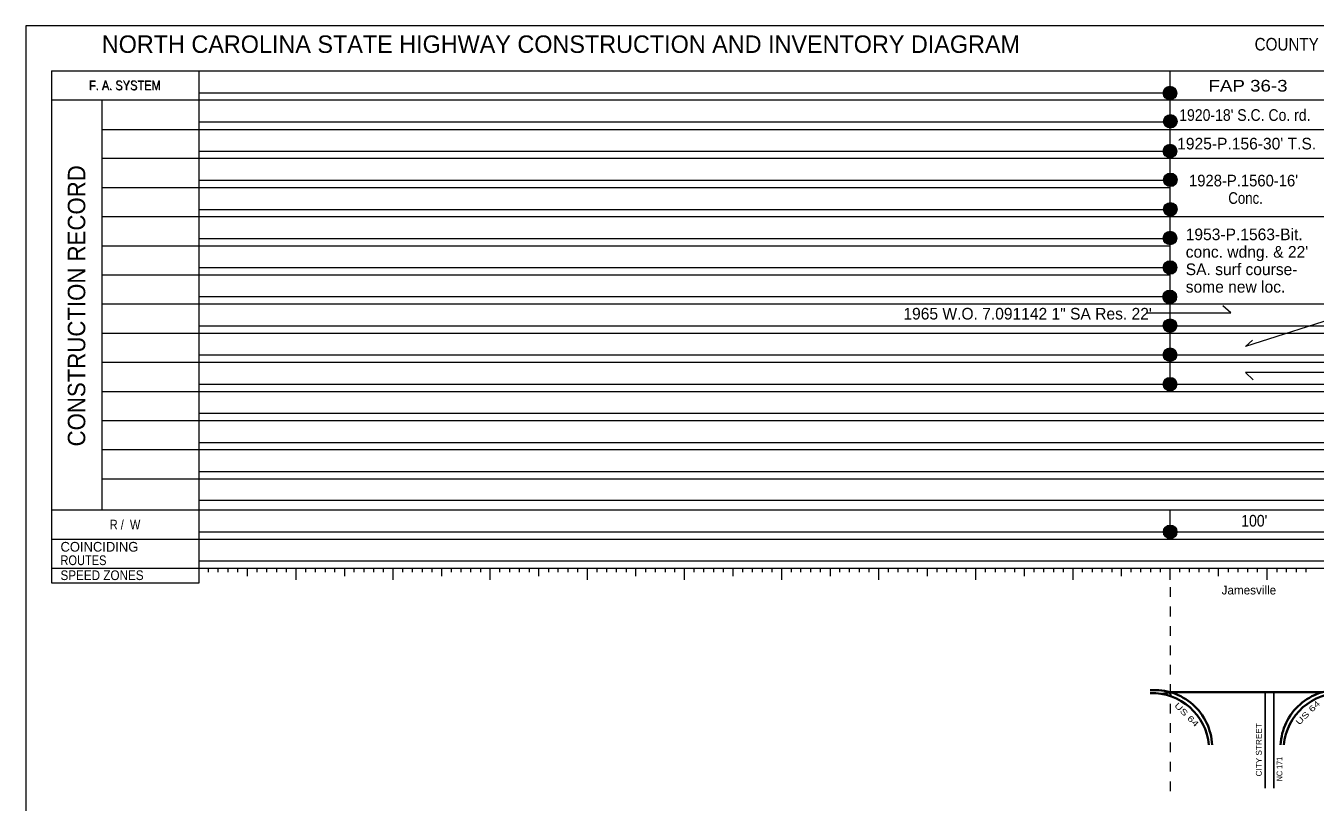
# Model space of a CAD drawing. Extents: x 338739.1 to 338761.3, y 214738.9 to 214755.7.
# Drawn here: x 338739.13 to 338752.4, y 214747.53 to 214755.53 of the extents above; entities that cross this region are included whole.
import ezdxf
from ezdxf.enums import TextEntityAlignment as Align

# ---------------------------------------------------------------- set-up
doc = ezdxf.new("R2010")
doc.units = 0
doc.header["$LTSCALE"] = 0.04
doc.linetypes.add('DOTTED', pattern=[1.5, 0.3, -1.2])
doc.layers.add('1', color=7, linetype='Continuous', lineweight=13)

msp = doc.modelspace()

# ---------------------------------------------------------------- hatches: boundary and pattern name
at = {"layer": '1'}
for points in [[(338750.9778, 214754.8333, 1), (338750.838, 214754.8333, 1)], [(338750.9821, 214754.5419, 1), (338750.8423, 214754.5419, 1)], [(338750.9789, 214754.2356, 1), (338750.8391, 214754.2356, 1)], [(338750.9821, 214753.939, 1), (338750.8423, 214753.939, 1)], [(338750.9821, 214753.636, 1), (338750.8423, 214753.636, 1)], [(338750.9789, 214753.3394, 1), (338750.8391, 214753.3394, 1)], [(338750.9789, 214753.0364, 1), (338750.8391, 214753.0364, 1)], [(338750.9757, 214752.7333, 1), (338750.8359, 214752.7333, 1)], [(338750.9789, 214752.4376, 1), (338750.8391, 214752.4376, 1)], [(338750.9789, 214752.1378, 1), (338750.8391, 214752.1378, 1)], [(338750.9789, 214751.8348, 1), (338750.8391, 214751.8348, 1)], [(338750.9804, 214750.3133, 1), (338750.8406, 214750.3133, 1)]]:
    msp.add_hatch(color=256, dxfattribs=at).paths.add_polyline_path(points)

# ---------------------------------------------------------------- linework, layer by layer
for p, q in [((338739.3899, 214755.0622), (338760.9112, 214755.0622)), ((338739.3899, 214755.0622), (338739.3899, 214749.7873)), ((338740.9106, 214749.7873), (338740.9106, 214755.0622)), ((338750.9086, 214751.7601), (338750.9086, 214755.0622)), ((338740.9106, 214754.8339), (338750.9086, 214754.8339)), ((338739.3899, 214754.7618), (338760.9112, 214754.7618)), ((338739.9091, 214754.7618), (338739.9091, 214750.5391)), ((338739.9091, 214754.4586), (338760.9112, 214754.4586)), ((338740.9106, 214754.5357), (338750.9086, 214754.5357)), ((338739.9091, 214754.1609), (338760.9112, 214754.1609)), ((338740.9106, 214754.2354), (338750.9086, 214754.2354)), ((338740.9106, 214753.9376), (338750.9086, 214753.9376)), ((338739.9091, 214753.8608), (338750.9086, 214753.8608)), ((338740.9106, 214753.6344), (338750.9086, 214753.6344)), ((338739.9091, 214753.5626), (338760.9112, 214753.5626)), ((338739.9091, 214753.2597), (338750.9086, 214753.2597)), ((338740.9106, 214753.334), (338750.9086, 214753.334)), ((338739.9091, 214752.9596), (338750.9086, 214752.9596)), ((338740.9106, 214753.0366), (338750.9086, 214753.0366)), ((338740.9106, 214752.7363), (338750.9086, 214752.7363)), ((338739.9091, 214752.6618), (338760.9112, 214752.6618)), ((338740.9106, 214752.4358), (338760.9112, 214752.4358)), ((338739.9091, 214752.361), (338760.9112, 214752.361)), ((338739.9091, 214752.0607), (338760.9112, 214752.0607)), ((338740.9106, 214752.1351), (338760.9112, 214752.1351)), ((338740.9106, 214751.835), (338760.9112, 214751.835)), ((338739.9091, 214751.7601), (338760.9112, 214751.7601)), ((338740.9106, 214751.5365), (338760.9112, 214751.5365)), ((338739.9091, 214751.4597), (338760.9112, 214751.4597)), ((338740.9106, 214751.2338), (338760.9112, 214751.2338)), ((338739.9091, 214751.1621), (338760.9112, 214751.1621)), ((338739.9091, 214750.8592), (338760.9112, 214750.8592)), ((338740.9106, 214750.9357), (338760.9112, 214750.9357)), ((338740.9106, 214750.638), (338760.9112, 214750.638)), ((338739.3899, 214750.5391), (338760.9112, 214750.5391)), ((338750.9086, 214750.2367), (338750.9086, 214750.5391)), ((338740.9106, 214750.3136), (338760.9112, 214750.3136)), ((338740.9106, 214750.0129), (338760.9112, 214750.0129)), ((338741.0094, 214749.8978), (338741.0094, 214749.9391)), ((338741.1082, 214749.8978), (338741.1082, 214749.9391)), ((338741.2114, 214749.8978), (338741.2114, 214749.9391)), ((338741.31, 214749.8978), (338741.31, 214749.9391)), ((338741.4108, 214749.8573), (338741.4108, 214749.9391)), ((338741.5096, 214749.8978), (338741.5096, 214749.9391)), ((338741.6077, 214749.8978), (338741.6077, 214749.9391)), ((338741.7111, 214749.8978), (338741.7111, 214749.9391)), ((338741.8099, 214749.8978), (338741.8099, 214749.9391)), ((338741.9107, 214749.8187), (338741.9107, 214749.9391)), ((338742.0093, 214749.8978), (338742.0093, 214749.9391)), ((338742.1102, 214749.8978), (338742.1102, 214749.9391)), ((338742.2112, 214749.8978), (338742.2112, 214749.9391)), ((338742.3094, 214749.8978), (338742.3094, 214749.9391)), ((338742.4108, 214749.8573), (338742.4108, 214749.9391)), ((338742.5091, 214749.8978), (338742.5091, 214749.9391)), ((338742.6101, 214749.8978), (338742.6101, 214749.9391)), ((338742.7106, 214749.8978), (338742.7106, 214749.9391)), ((338742.8095, 214749.8978), (338742.8095, 214749.9391)), ((338742.9102, 214749.8187), (338742.9102, 214749.9391)), ((338743.0087, 214749.8978), (338743.0087, 214749.9391)), ((338743.11, 214749.8978), (338743.11, 214749.9391)), ((338743.211, 214749.8978), (338743.211, 214749.9391)), ((338743.3116, 214749.8978), (338743.3116, 214749.9391)), ((338743.4101, 214749.8573), (338743.4101, 214749.9391)), ((338743.5087, 214749.8978), (338743.5087, 214749.9391)), ((338743.6095, 214749.8978), (338743.6095, 214749.9391)), ((338743.7106, 214749.8978), (338743.7106, 214749.9391)), ((338743.8112, 214749.8978), (338743.8112, 214749.9391)), ((338743.9097, 214749.8187), (338743.9097, 214749.9391)), ((338744.0084, 214749.8978), (338744.0084, 214749.9391)), ((338744.1094, 214749.8978), (338744.1094, 214749.9391)), ((338744.2104, 214749.8978), (338744.2104, 214749.9391)), ((338744.3115, 214749.8978), (338744.3115, 214749.9391)), ((338744.41, 214749.8573), (338744.41, 214749.9391)), ((338744.5105, 214749.8978), (338744.5105, 214749.9391)), ((338744.6092, 214749.8978), (338744.6092, 214749.9391)), ((338744.7101, 214749.8978), (338744.7101, 214749.9391)), ((338744.8112, 214749.8978), (338744.8112, 214749.9391)), ((338744.9094, 214749.8187), (338744.9094, 214749.9391)), ((338745.0106, 214749.8978), (338745.0106, 214749.9391)), ((338745.1089, 214749.8978), (338745.1089, 214749.9391)), ((338745.2099, 214749.8978), (338745.2099, 214749.9391)), ((338745.311, 214749.8978), (338745.311, 214749.9391)), ((338745.4094, 214749.8573), (338745.4094, 214749.9391)), ((338745.5104, 214749.8978), (338745.5104, 214749.9391)), ((338745.6088, 214749.8978), (338745.6088, 214749.9391)), ((338745.7121, 214749.8978), (338745.7121, 214749.9391)), ((338745.8109, 214749.8978), (338745.8109, 214749.9391)), ((338745.9091, 214749.8187), (338745.9091, 214749.9391)), ((338746.0099, 214749.8978), (338746.0099, 214749.9391)), ((338746.1085, 214749.8978), (338746.1085, 214749.9391)), ((338746.2121, 214749.8978), (338746.2121, 214749.9391)), ((338746.3106, 214749.8978), (338746.3106, 214749.9391)), ((338746.4091, 214749.8573), (338746.4091, 214749.9391)), ((338746.51, 214749.8978), (338746.51, 214749.9391)), ((338746.6086, 214749.8978), (338746.6086, 214749.9391)), ((338746.7116, 214749.8978), (338746.7116, 214749.9391)), ((338746.8105, 214749.8978), (338746.8105, 214749.9391)), ((338746.9113, 214749.8187), (338746.9113, 214749.9391)), ((338747.0097, 214749.8978), (338747.0097, 214749.9391)), ((338747.1083, 214749.8978), (338747.1083, 214749.9391)), ((338747.2117, 214749.8978), (338747.2117, 214749.9391)), ((338747.31, 214749.8978), (338747.31, 214749.9391)), ((338747.4112, 214749.8573), (338747.4112, 214749.9391)), ((338747.5094, 214749.8978), (338747.5094, 214749.9391)), ((338747.6082, 214749.8978), (338747.6082, 214749.9391)), ((338747.7113, 214749.8978), (338747.7113, 214749.9391)), ((338747.81, 214749.8978), (338747.81, 214749.9391)), ((338747.9109, 214749.8187), (338747.9109, 214749.9391)), ((338748.0093, 214749.8978), (338748.0093, 214749.9391)), ((338748.1078, 214749.8978), (338748.1078, 214749.9391)), ((338748.2113, 214749.8978), (338748.2113, 214749.9391)), ((338748.3099, 214749.8978), (338748.3099, 214749.9391)), ((338748.4107, 214749.8573), (338748.4107, 214749.9391)), ((338748.5093, 214749.8978), (338748.5093, 214749.9391)), ((338748.6102, 214749.8978), (338748.6102, 214749.9391)), ((338748.7111, 214749.8978), (338748.7111, 214749.9391)), ((338748.8094, 214749.8978), (338748.8094, 214749.9391)), ((338748.9105, 214749.8187), (338748.9105, 214749.9391)), ((338749.0092, 214749.8978), (338749.0092, 214749.9391)), ((338749.11, 214749.8978), (338749.11, 214749.9391)), ((338749.2107, 214749.8978), (338749.2107, 214749.9391)), ((338749.3093, 214749.8978), (338749.3093, 214749.9391)), ((338749.4105, 214749.8573), (338749.4105, 214749.9391)), ((338749.5089, 214749.8978), (338749.5089, 214749.9391)), ((338749.61, 214749.8978), (338749.61, 214749.9391)), ((338749.7106, 214749.8978), (338749.7106, 214749.9391)), ((338749.8116, 214749.8978), (338749.8116, 214749.9391)), ((338749.9101, 214749.8187), (338749.9101, 214749.9391)), ((338750.0089, 214749.8978), (338750.0089, 214749.9391)), ((338750.1094, 214749.8978), (338750.1094, 214749.9391)), ((338750.2104, 214749.8978), (338750.2104, 214749.9391)), ((338750.3114, 214749.8978), (338750.3114, 214749.9391)), ((338750.41, 214749.8573), (338750.41, 214749.9391)), ((338750.5086, 214749.8978), (338750.5086, 214749.9391)), ((338750.6097, 214749.8978), (338750.6097, 214749.9391)), ((338750.7103, 214749.8978), (338750.7103, 214749.9391)), ((338750.8113, 214749.8978), (338750.8113, 214749.9391)), ((338750.9096, 214749.8187), (338750.9096, 214749.9391)), ((338751.0106, 214749.8978), (338751.0106, 214749.9391)), ((338751.1093, 214749.8978), (338751.1093, 214749.9391)), ((338751.21, 214749.8978), (338751.21, 214749.9391)), ((338751.311, 214749.8978), (338751.311, 214749.9391)), ((338751.4095, 214749.8573), (338751.4095, 214749.9391)), ((338751.5106, 214749.8978), (338751.5106, 214749.9391)), ((338751.6093, 214749.8978), (338751.6093, 214749.9391)), ((338751.7101, 214749.8978), (338751.7101, 214749.9391)), ((338751.8109, 214749.8978), (338751.8109, 214749.9391)), ((338751.9094, 214749.8187), (338751.9094, 214749.9391)), ((338752.0103, 214749.8978), (338752.0103, 214749.9391)), ((338752.1088, 214749.8978), (338752.1088, 214749.9391)), ((338752.212, 214749.8978), (338752.212, 214749.9391)), ((338752.3105, 214749.8978), (338752.3105, 214749.9391)), ((338739.3899, 214749.7873), (338740.9106, 214749.7873)), ((338750.9096, 214748.6616), (338752.0666, 214748.6616))]:
    msp.add_line(p, q, dxfattribs=at)
at = {"layer": '1', "linetype": 'DOTTED'}
msp.add_line((338750.9086, 214749.7425), (338750.9086, 214747.5508), dxfattribs=at)
at = {"layer": '1', "lineweight": 35}
for q in [(338750.8332, 214748.6426), (338750.9123, 214748.6218), (338752.4796, 214748.6616)]:
    msp.add_line((338750.9096, 214748.6616), q, dxfattribs=at)
at = {"layer": '1', "lineweight": 25}
for p, q in [((338751.8881, 214748.6616), (338751.8881, 214747.6722)), ((338751.9781, 214748.6616), (338751.9781, 214747.6722))]:
    msp.add_line(p, q, dxfattribs=at)
at = {"layer": '1'}
msp.add_lwpolyline([(338761.2735, 214755.5264), (338739.1263, 214755.5264), (338739.1263, 214738.8954), (338761.2735, 214738.8954)], close=True, dxfattribs=at)
for points in [[(338750.6706, 214752.5698), (338751.5341, 214752.5698), (338751.4536, 214752.6407)], [(338752.7199, 214752.5537), (338751.6856, 214752.2216), (338751.7564, 214752.2893)], [(338752.6297, 214751.954), (338751.6856, 214751.954), (338751.7661, 214751.8799)], [(338739.3899, 214750.2367), (338740.9106, 214750.2367), (338760.9112, 214750.2367)], [(338739.3899, 214749.9391), (338740.9106, 214749.9391), (338760.9112, 214749.9391)]]:
    msp.add_lwpolyline(points, dxfattribs=at)
for centre in [(338750.9079, 214754.8333), (338750.9122, 214754.5419), (338750.909, 214754.2356), (338750.9122, 214753.939), (338750.9122, 214753.636), (338750.909, 214753.3394), (338750.909, 214753.0364), (338750.9058, 214752.7333), (338750.909, 214752.4376), (338750.909, 214752.1378), (338750.909, 214751.8348), (338750.9105, 214750.3133)]:
    msp.add_circle(centre, 0.0699, dxfattribs=at)
at = {"layer": '1', "lineweight": 35}
for centre, radius, start, end in [((338750.7227, 214748.0647), 0.5881, 5.13152, 91.92372), ((338750.7494, 214748.0908), 0.593, 2.60256, 94.48461), ((338750.7494, 214748.0908), 0.593, 2.60256, 94.48461), ((338752.6398, 214748.0908), 0.593, 85.51539, 177.39744), ((338752.6398, 214748.0908), 0.593, 85.51539, 177.39744), ((338752.6665, 214748.0647), 0.5881, 88.07628, 174.86848)]:
    msp.add_arc(centre, radius, start, end, dxfattribs=at)

# ---------------------------------------------------------------- texts
at = {"layer": '1'}
for s, height, p in [('NORTH CAROLINA STATE HIGHWAY CONSTRUCTION AND INVENTORY DIAGRAM', 0.18, (338739.9091, 214755.247)), ("1925-P.156-30' T.S.", 0.12, (338750.9825, 214754.2525)), ('1953-P.1563-Bit. ', 0.12, (338751.0703, 214753.3175)), ("conc. wdng. & 22'", 0.12, (338751.0703, 214753.1375)), ('SA. surf course-', 0.12, (338751.0703, 214752.9575)), ('some new loc.', 0.12, (338751.0703, 214752.7775)), ('1965 W.O. 7.091142 1" SA Res. 22\'', 0.12, (338748.1631, 214752.5002)), ('COINCIDING', 0.09992, (338739.4836, 214750.1093))]:
    msp.add_text(s, height=height, dxfattribs=at).set_placement(p)
for s, height, width, p in [('COUNTY', 0.13, 0.9, (338752.1102, 214755.2713)), ('F. A. SYSTEM', 0.09995, 0.85, (338740.1452, 214754.8648)), ('F. A. SYSTEM', 0.09995, 0.85, (338740.1499, 214754.86)), ("1928-P.1560-16' ", 0.12, 0.95, (338751.6868, 214753.8718)), ('Conc.', 0.12, 0.85, (338751.6868, 214753.6918)), ('R /  W', 0.09995, 0.85, (338740.1483, 214750.3378))]:
    msp.add_text(s, height=height, dxfattribs=dict(at, width=width)).set_placement(p, align=Align.CENTER)
for s, height, width, p in [('FAP 36-3', 0.12, 1.2, (338751.3051, 214754.8487)), ("1920-18' S.C. Co. rd.", 0.12, 0.9, (338751.0033, 214754.5468)), ("100'", 0.12, 0.9, (338751.6419, 214750.3674)), ('ROUTES', 0.09992, 0.85, (338739.4836, 214749.9704)), ('SPEED ZONES', 0.09995, 0.9, (338739.4836, 214749.8162))]:
    msp.add_text(s, height=height, dxfattribs=dict(at, width=width)).set_placement(p)
at = {"layer": '1', "width": 0.95}
msp.add_text('CONSTRUCTION RECORD', height=0.18, rotation=90, dxfattribs=at).set_placement((338739.7388, 214752.6413), align=Align.CENTER)
at = {"layer": '1'}
msp.add_text('Jamesville', height=0.09, dxfattribs=at).set_placement((338751.7206, 214749.668), align=Align.CENTER)
for s, rotation, width, p in [('US 64', 315, 1.4, (338750.9478, 214748.519)), ('US 64', 45, 1.4, (338752.2391, 214748.3178)), ('CITY STREET', 90, 1.05, (338751.8527, 214747.7935)), ('NC 171', 90, 0.85, (338752.0658, 214747.7432))]:
    msp.add_text(s, height=0.06, rotation=rotation, dxfattribs=dict(at, width=width)).set_placement(p)

doc.saveas('drawing.dxf')
